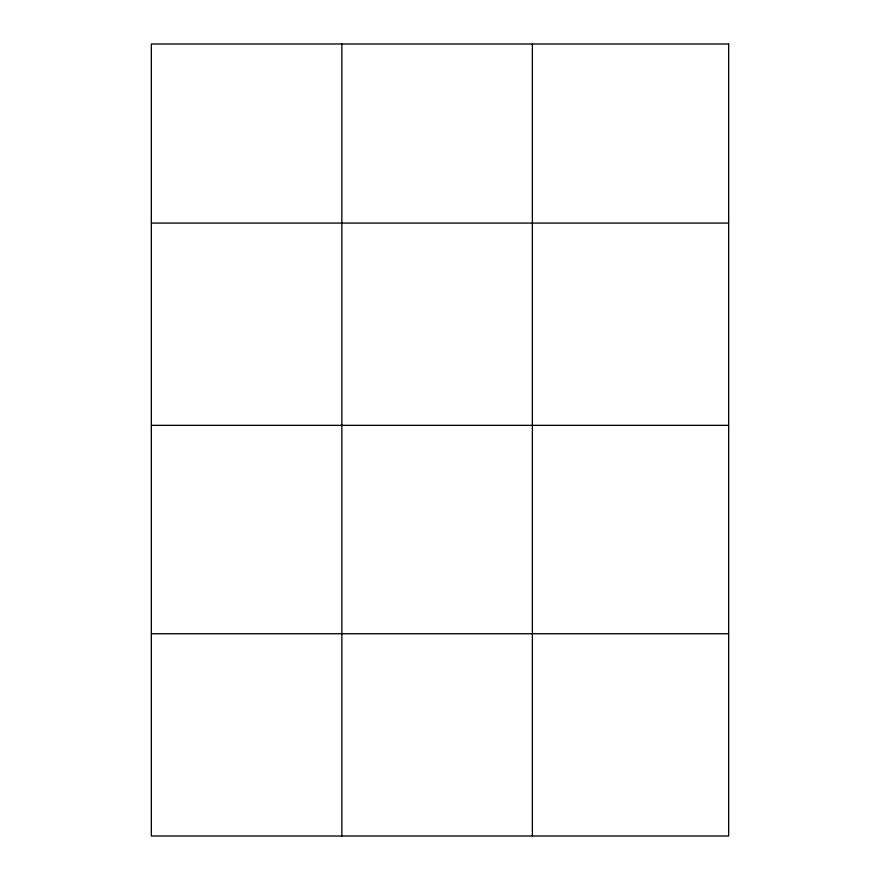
<?xml version="1.0" encoding="UTF-8"?>
<svg xmlns="http://www.w3.org/2000/svg" width="880" height="880" viewBox="0 0 880 880"><rect width="100%" height="100%" fill="white"/><g stroke="black" fill="none" stroke-linecap="round" stroke-linejoin="round"><path stroke-width="1.32" d="M151.349 223.08L728.651 223.08M151.349 425.348L728.651 425.348M151.349 633.732L728.651 633.732M532.367 44L532.367 836M341.858 44L341.858 836M728.651 44L151.349 44L151.349 836L728.651 836L728.651 44"/></g></svg>
